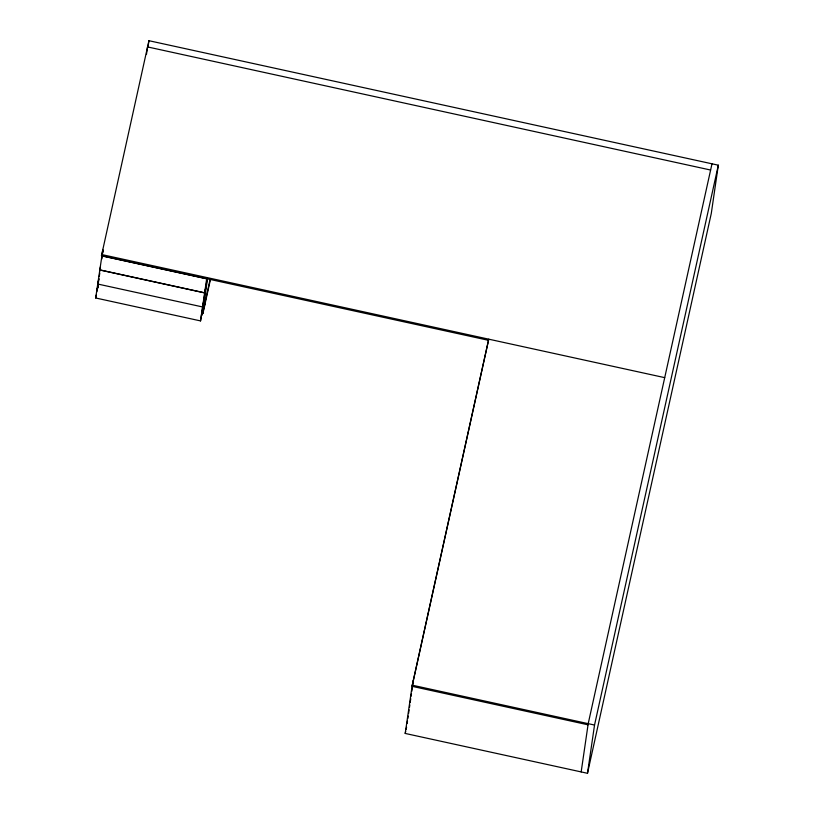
<?xml version="1.0" encoding="UTF-8"?>
<svg xmlns="http://www.w3.org/2000/svg" width="814" height="814" viewBox="0 0 814 814"><rect width="100%" height="100%" fill="white"/><g stroke="black" fill="none" stroke-linecap="round" stroke-linejoin="round"><path stroke-width="1.22" d="M488.431 340.293L101.475 255.698L101.648 254.538L664.712 377.645M207.214 278.419L200.539 320.909L95.676 297.985L102.859 249.46M97.558 288.268L98.067 284.778M98.413 282.448L98.921 278.958M99.267 276.567L99.776 273.077M100.112 270.747L100.458 268.417M101.831 258.984L102.167 256.654M102.686 253.164L103.022 250.834M97.69 288.095L98.016 285.836M146.469 54.365L147.558 46.927L710.612 170.034M148.026 46.886L148.931 40.7L718.324 165.191L711.283 213.451L587.494 773.3L405.209 733.445L412.25 685.185L488.756 339.173L412.077 686.334L588.034 724.806M200.539 320.909L206.685 278.826L101.811 255.901M207.519 278.826L202.218 315.15L210.154 279.233M203.592 308.923L202.94 313.421L210.592 278.795M204.314 307.193L204.975 302.696M407.122 723.493L407.488 721.021M407.845 718.538L408.211 716.055M408.567 713.583L409.116 709.859M409.473 707.386L409.839 704.904M410.195 702.421L410.744 698.707M411.101 696.224L411.467 693.742M411.823 691.269L412.372 687.545M412.729 685.073L413.451 680.107M581.165 771.916L588.207 723.646L711.996 163.807M587.494 773.3L594.535 725.04L718.324 165.191M101.475 255.698L148.931 40.7M102.503 252.788L102.961 250.712M100.468 266.748L99.756 269.994L204.629 292.918L206.023 286.559M98.87 278.764L97.711 284.025L202.584 306.949L203.968 300.661M96.815 290.903L98.179 284.727M96.642 292.063L98.006 285.887M95.676 297.985L96.357 294.872M405.209 733.445L405.667 731.369M406.125 729.293L406.583 727.217M99.776 269.861L204.65 292.796M412.25 685.185L594.535 725.04"/></g></svg>
